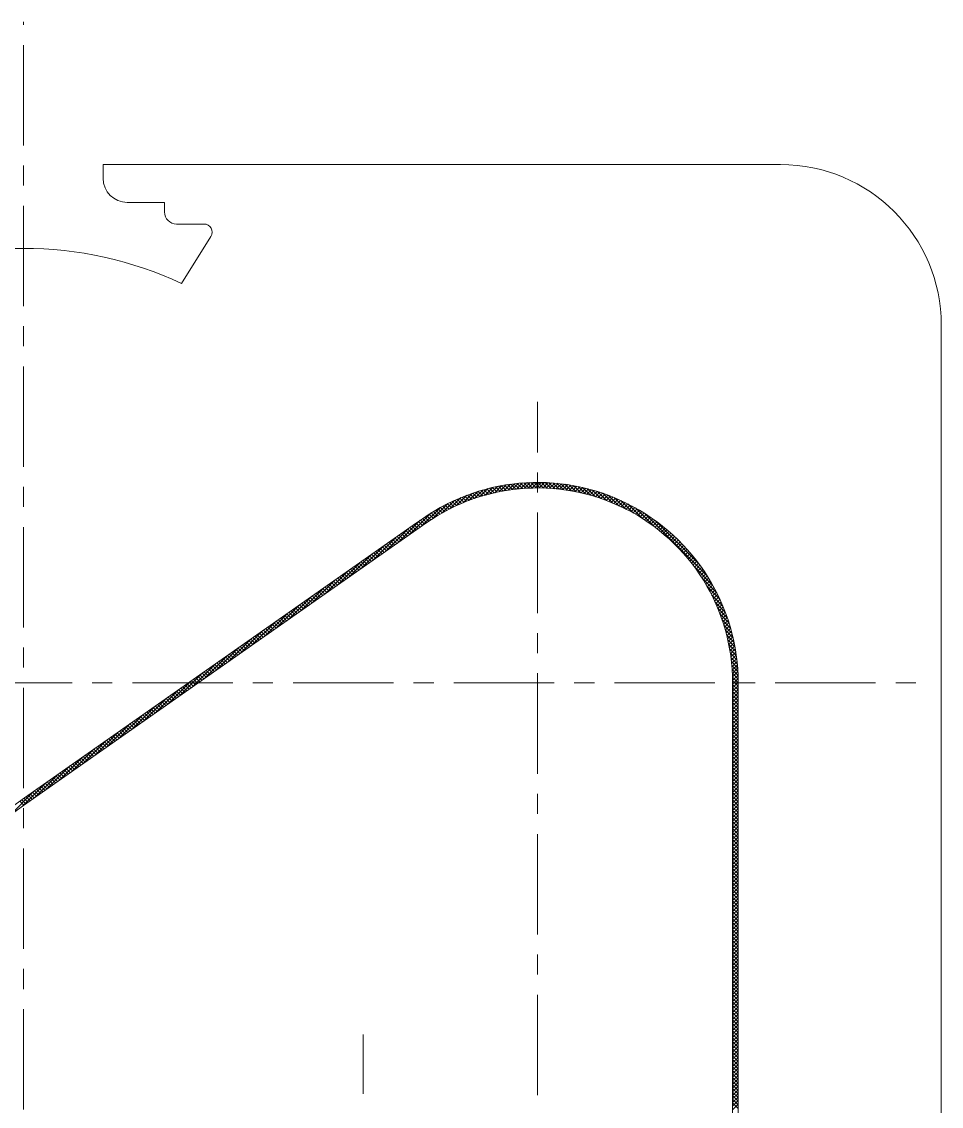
# Model space of a CAD drawing. Header units: millimetres. Extents: x -394 to 6212, y -2458 to 809.
# Drawn here: x 2913.38 to 2936.27, y -1843.38 to -1816.38 of the extents above; entities that cross this region are included whole.
import ezdxf

# ---------------------------------------------------------------- set-up
doc = ezdxf.new("R2010")
doc.units = ezdxf.units.MM
doc.linetypes.add('CENTERX2', pattern=[4, 2.5, -0.5, 0.5, -0.5])
for name, color, linetype, lineweight, true_color in [('1', 1, 'Continuous', 18, 0xff0000), ('2', 2, 'Continuous', 18, 0xffff00), ('3', 3, 'CENTERX2', 18, 0x00ff00)]:
    doc.layers.add(name, color=color, linetype=linetype, lineweight=lineweight, true_color=true_color)

msp = doc.modelspace()

# ---------------------------------------------------------------- linework, layer by layer
at = {"layer": '1'}
for p, q in [((2932.27104, -1819.93368), (2915.40916, -1819.93368)), ((2915.40916, -1820.27687), (2915.40916, -1819.93368)), ((2916.00916, -1820.87687), (2916.93528, -1820.87687)), ((2916.93528, -1820.87687), (2916.93528, -1821.11502)), ((2917.23528, -1821.41502), (2917.92084, -1821.41502)), ((2918.09039, -1821.72108), (2917.35593, -1822.89517)), ((2936.27104, -1823.93368), (2936.27104, -1889.18445)), ((2923.2973, -1828.96487), (2913.42236, -1835.88863)), ((2923.21164, -1828.85615), (2913.448, -1835.69914)), ((2931.07696, -1832.83929), (2931.07696, -1880.27884)), ((2931.21535, -1832.83929), (2931.21535, -1880.27884)), ((2913.448, -1835.69914), (2907.93341, -1839.6953)), ((2913.42236, -1835.88863), (2907.99143, -1839.82416))]:
    msp.add_line(p, q, dxfattribs=at)
for centre, radius, start, end in [((2932.27104, -1823.93368), 4, 0, 90), ((2916.00916, -1820.27687), 0.6, 180, 270), ((2917.23528, -1821.11502), 0.3, 180, 270), ((2917.92084, -1821.61502), 0.2, 327.971323, 90), ((2913.40795, -1831.23162), 9.21174, 89.910349, 115.179253), ((2913.43678, -1831.23162), 9.21174, 64.820747, 90.089651), ((2926.22236, -1832.83929), 4.99298, 0, 127.084465), ((2926.22236, -1832.83929), 4.85459, 0, 127.051655)]:
    msp.add_arc(centre, radius, start, end, dxfattribs=at)
at = {"layer": '2'}
for p, q in [((2925.26904, -1828.07922), (2925.44033, -1827.90793)), ((2925.37967, -1828.05839), (2925.54569, -1827.89237)), ((2925.52015, -1828.03575), (2925.39905, -1827.91465)), ((2925.59908, -1828.02487), (2925.47653, -1827.90232)), ((2925.48718, -1828.04068), (2925.64847, -1827.87939)), ((2925.67919, -1828.01518), (2925.5551, -1827.89109)), ((2925.59185, -1828.02581), (2925.74886, -1827.86881)), ((2925.76052, -1828.00671), (2925.63481, -1827.88099)), ((2925.69393, -1828.01354), (2925.84704, -1827.86043)), ((2925.84314, -1827.99953), (2925.71569, -1827.87208)), ((2925.79361, -1828.00366), (2925.94315, -1827.85412)), ((2925.9271, -1827.99368), (2925.7978, -1827.86439)), ((2926.01245, -1827.98923), (2925.88119, -1827.85797)), ((2925.89106, -1827.99601), (2926.03734, -1827.84973)), ((2926.09928, -1827.98625), (2925.96592, -1827.85289)), ((2925.98645, -1827.99043), (2926.12971, -1827.84716)), ((2926.18764, -1827.98482), (2926.05203, -1827.84921)), ((2926.07989, -1827.98678), (2926.22037, -1827.8463)), ((2926.27763, -1827.98501), (2926.13962, -1827.84699)), ((2926.17152, -1827.98496), (2926.30942, -1827.84706)), ((2926.36935, -1827.98692), (2926.22874, -1827.84631)), ((2926.26143, -1827.98485), (2926.39693, -1827.84935)), ((2926.46289, -1827.99065), (2926.31948, -1827.84725)), ((2926.34972, -1827.98636), (2926.48298, -1827.85311)), ((2926.55837, -1827.99633), (2926.41194, -1827.8499)), ((2926.43647, -1827.98942), (2926.56763, -1827.85825)), ((2926.65593, -1828.00409), (2926.50622, -1827.85438)), ((2926.52176, -1827.99393), (2926.65096, -1827.86473)), ((2926.75572, -1828.01408), (2926.60243, -1827.86079)), ((2926.60565, -1827.99985), (2926.73301, -1827.87248)), ((2926.6882, -1828.00709), (2926.81384, -1827.88146)), ((2926.85792, -1828.02647), (2926.70071, -1827.86927)), ((2926.76948, -1828.01562), (2926.89349, -1827.89161)), ((2926.96273, -1828.04148), (2926.80122, -1827.87997)), ((2926.84953, -1828.02537), (2926.972, -1827.9029)), ((2927.07038, -1828.05933), (2926.90411, -1827.89307)), ((2926.9284, -1828.03631), (2927.04942, -1827.91528)), ((2927.18117, -1828.08032), (2927.00961, -1827.90876)), ((2924.20708, -1828.42276), (2924.46347, -1828.16637)), ((2924.36599, -1828.35364), (2924.60367, -1828.11597)), ((2924.5201, -1828.29293), (2924.41289, -1828.18572)), ((2924.58583, -1828.26886), (2924.47792, -1828.16095)), ((2924.51436, -1828.29508), (2924.73712, -1828.07232)), ((2924.65235, -1828.24558), (2924.54372, -1828.13694)), ((2924.71969, -1828.22311), (2924.61029, -1828.11371)), ((2924.65435, -1828.2449), (2924.86486, -1828.03439)), ((2924.78786, -1828.20148), (2924.67764, -1828.09126)), ((2924.85687, -1828.18069), (2924.74581, -1828.06962)), ((2924.78744, -1828.20161), (2924.98768, -1828.00137)), ((2924.92676, -1828.16077), (2924.8148, -1828.04881)), ((2924.99753, -1828.14175), (2924.88463, -1828.02884)), ((2924.91473, -1828.16412), (2925.10619, -1827.97266)), ((2925.06923, -1828.12364), (2924.95533, -1828.00974)), ((2925.14186, -1828.10647), (2925.02692, -1827.99152)), ((2925.03702, -1828.13163), (2925.22088, -1827.94777)), ((2925.21546, -1828.09026), (2925.09941, -1827.97422)), ((2925.15496, -1828.10349), (2925.33215, -1827.9263)), ((2925.29005, -1828.07506), (2925.17285, -1827.95785)), ((2925.36568, -1828.06088), (2925.24725, -1827.94245)), ((2925.44237, -1828.04776), (2925.32264, -1827.92804)), ((2927.00613, -1828.04838), (2927.12579, -1827.92872)), ((2927.08276, -1828.06155), (2927.20113, -1827.94318)), ((2927.29543, -1828.10477), (2927.11793, -1827.92728)), ((2927.15834, -1828.07577), (2927.27548, -1827.95863)), ((2927.41356, -1828.13311), (2927.22936, -1827.9489)), ((2927.23288, -1828.09103), (2927.34887, -1827.97504)), ((2927.30643, -1828.10728), (2927.42132, -1827.99239)), ((2927.53609, -1828.16583), (2927.34423, -1827.97397)), ((2927.37902, -1828.1245), (2927.49287, -1828.01065)), ((2927.45067, -1828.14265), (2927.56352, -1828.0298)), ((2927.66364, -1828.20358), (2927.46294, -1828.00288)), ((2927.5214, -1828.16172), (2927.63332, -1828.04981)), ((2927.79704, -1828.24718), (2927.58598, -1828.03612)), ((2927.59124, -1828.18168), (2927.70226, -1828.07066)), ((2927.66022, -1828.20251), (2927.77039, -1828.09234)), ((2927.93739, -1828.29773), (2927.71398, -1828.07431)), ((2927.72834, -1828.22419), (2927.83771, -1828.11482)), ((2927.79564, -1828.2467), (2927.90424, -1828.1381)), ((2928.08622, -1828.35675), (2927.84773, -1828.11826)), ((2927.86212, -1828.27001), (2927.96999, -1828.16214)), ((2927.92782, -1828.29412), (2928.03499, -1828.18695)), ((2928.24573, -1828.42645), (2927.98829, -1828.16902)), ((2923.61805, -1828.74238), (2923.98457, -1828.37586)), ((2923.84176, -1828.60847), (2924.1565, -1828.29373)), ((2923.96198, -1828.54304), (2923.85965, -1828.44071)), ((2924.02116, -1828.51242), (2923.9184, -1828.40965)), ((2924.08103, -1828.48248), (2923.97781, -1828.37926)), ((2924.03425, -1828.50578), (2924.3151, -1828.22494)), ((2924.14159, -1828.45323), (2924.03788, -1828.34953)), ((2924.20285, -1828.42469), (2924.09863, -1828.32048)), ((2924.26482, -1828.39686), (2924.16007, -1828.29211)), ((2924.32752, -1828.36976), (2924.2222, -1828.26444)), ((2924.39096, -1828.34339), (2924.28504, -1828.23748)), ((2924.45515, -1828.31778), (2924.3486, -1828.21123)), ((2927.99273, -1828.31901), (2928.09925, -1828.21249)), ((2928.05688, -1828.34466), (2928.16277, -1828.23877)), ((2928.12028, -1828.37107), (2928.22557, -1828.26577)), ((2928.41935, -1828.51027), (2928.13711, -1828.22804)), ((2928.18294, -1828.3982), (2928.28767, -1828.29348)), ((2928.24488, -1828.42607), (2928.34907, -1828.32188)), ((2928.61302, -1828.61414), (2928.29627, -1828.29739)), ((2928.30611, -1828.45464), (2928.40979, -1828.35096)), ((2928.36663, -1828.48392), (2928.46983, -1828.38072)), ((2928.42647, -1828.51389), (2928.52921, -1828.41115)), ((2928.83878, -1828.7501), (2928.46897, -1828.38029)), ((2928.48561, -1828.54455), (2928.58792, -1828.44224)), ((2923.0251, -1829.15572), (2923.57473, -1828.60609)), ((2923.33088, -1828.93975), (2923.79403, -1828.47659)), ((2923.51217, -1828.81164), (2923.41251, -1828.71198)), ((2923.56616, -1828.77583), (2923.46624, -1828.67591)), ((2923.62078, -1828.74065), (2923.52058, -1828.64045)), ((2923.67603, -1828.7061), (2923.57553, -1828.60559)), ((2923.73192, -1828.67218), (2923.63109, -1828.57136)), ((2923.78845, -1828.63891), (2923.68728, -1828.53774)), ((2923.84563, -1828.60629), (2923.7441, -1828.50476)), ((2923.90347, -1828.57433), (2923.80156, -1828.47241)), ((2928.54409, -1828.57587), (2928.64599, -1828.47398)), ((2928.6019, -1828.60787), (2928.70341, -1828.50636)), ((2928.65905, -1828.64052), (2928.7602, -1828.53937)), ((2929.13102, -1828.95254), (2928.66061, -1828.48212)), ((2928.71555, -1828.67382), (2928.81636, -1828.57301)), ((2928.77141, -1828.70777), (2928.87189, -1828.60728)), ((2928.82663, -1828.74235), (2928.92681, -1828.64216)), ((2928.88122, -1828.77756), (2928.98112, -1828.67766)), ((2930.44818, -1830.1799), (2928.88175, -1828.61347)), ((2928.93518, -1828.8134), (2929.03482, -1828.71376)), ((2922.72461, -1829.36641), (2923.30054, -1828.79048)), ((2923.14416, -1829.07225), (2923.04491, -1828.973)), ((2923.19695, -1829.03523), (2923.09771, -1828.936)), ((2923.25144, -1828.99993), (2923.1505, -1828.89899)), ((2923.30237, -1828.96105), (2923.20357, -1828.86225)), ((2923.3539, -1828.92278), (2923.25492, -1828.8238)), ((2923.40604, -1828.88512), (2923.30685, -1828.78593)), ((2923.4588, -1828.84807), (2923.35938, -1828.74866)), ((2928.98852, -1828.84987), (2929.08792, -1828.75046)), ((2929.04124, -1828.88694), (2929.14042, -1828.78777)), ((2929.09336, -1828.92463), (2929.19233, -1828.82566)), ((2929.14486, -1828.96293), (2929.24365, -1828.86415)), ((2930.25964, -1829.90156), (2929.16009, -1828.80201)), ((2929.19576, -1829.00184), (2929.29438, -1828.90322)), ((2929.24606, -1829.04134), (2929.34452, -1828.94288)), ((2929.29575, -1829.08145), (2929.39409, -1828.98311)), ((2922.12396, -1829.78745), (2922.68891, -1829.22251)), ((2922.42417, -1829.57705), (2922.98912, -1829.0121)), ((2922.72184, -1829.36835), (2922.62252, -1829.26904)), ((2922.77463, -1829.33134), (2922.67532, -1829.23203)), ((2922.82742, -1829.29433), (2922.72812, -1829.19503)), ((2922.88021, -1829.25731), (2922.78092, -1829.15802)), ((2922.933, -1829.2203), (2922.83372, -1829.12102)), ((2922.98579, -1829.18329), (2922.88651, -1829.08401)), ((2923.03858, -1829.14627), (2922.93931, -1829.04701)), ((2923.09137, -1829.10926), (2922.99211, -1829.01)), ((2929.34486, -1829.12215), (2929.44307, -1829.02393)), ((2929.39336, -1829.16344), (2929.49148, -1829.06533)), ((2929.44128, -1829.20533), (2929.53931, -1829.1073)), ((2929.48861, -1829.2478), (2929.58657, -1829.14984)), ((2929.53534, -1829.29087), (2929.63325, -1829.19296)), ((2929.58149, -1829.33452), (2929.67937, -1829.23665)), ((2921.82375, -1829.99786), (2922.3887, -1829.43291)), ((2922.35229, -1829.62742), (2922.25294, -1829.52807)), ((2922.40509, -1829.59042), (2922.30573, -1829.49106)), ((2922.45789, -1829.55342), (2922.35853, -1829.45406)), ((2922.51068, -1829.5164), (2922.41133, -1829.41705)), ((2922.56347, -1829.47939), (2922.46531, -1829.38123)), ((2922.61626, -1829.44238), (2922.51693, -1829.34304)), ((2922.66905, -1829.40537), (2922.56972, -1829.30604)), ((2929.62705, -1829.37877), (2929.72491, -1829.28091)), ((2929.67202, -1829.4236), (2929.76988, -1829.32574)), ((2929.71641, -1829.46901), (2929.81428, -1829.37114)), ((2929.76021, -1829.51502), (2929.85811, -1829.41712)), ((2929.80342, -1829.56161), (2929.90137, -1829.46366)), ((2929.84604, -1829.60879), (2929.94405, -1829.51078)), ((2921.52355, -1830.20826), (2922.08849, -1829.64332)), ((2921.98271, -1829.88645), (2921.88335, -1829.7871)), ((2922.0355, -1829.84945), (2921.93615, -1829.75009)), ((2922.0883, -1829.81245), (2921.98894, -1829.71309)), ((2922.1411, -1829.77544), (2922.04174, -1829.67608)), ((2922.1939, -1829.73844), (2922.09454, -1829.63908)), ((2922.2467, -1829.70143), (2922.14734, -1829.60207)), ((2922.2995, -1829.66443), (2922.20014, -1829.56507)), ((2929.88807, -1829.65657), (2929.98616, -1829.55847)), ((2929.92951, -1829.70493), (2930.02769, -1829.60674)), ((2929.97035, -1829.75389), (2930.06865, -1829.65559)), ((2930.0106, -1829.80344), (2930.10903, -1829.70501)), ((2930.05025, -1829.85359), (2930.14883, -1829.75501)), ((2930.0893, -1829.90434), (2930.18805, -1829.8056)), ((2920.92313, -1830.62908), (2921.48808, -1830.06413)), ((2921.22334, -1830.41867), (2921.78828, -1829.85372)), ((2921.61312, -1830.14549), (2921.51376, -1830.04613)), ((2921.66592, -1830.10848), (2921.56656, -1830.00912)), ((2921.71872, -1830.07148), (2921.61936, -1829.97212)), ((2921.77151, -1830.03447), (2921.67216, -1829.93511)), ((2921.82431, -1829.99747), (2921.72495, -1829.89811)), ((2921.87711, -1829.96046), (2921.77775, -1829.86111)), ((2921.92991, -1829.92346), (2921.83055, -1829.8241)), ((2930.57953, -1830.40104), (2930.10911, -1829.93063)), ((2930.12775, -1829.9557), (2930.22667, -1829.85677)), ((2930.16559, -1830.00766), (2930.26471, -1829.90854)), ((2930.20281, -1830.06024), (2930.30216, -1829.96089)), ((2930.23943, -1830.11343), (2930.33901, -1830.01385)), ((2930.27542, -1830.16724), (2930.37526, -1830.0674)), ((2920.62292, -1830.83948), (2921.18787, -1830.27454)), ((2921.19073, -1830.44152), (2921.09138, -1830.34216)), ((2921.24353, -1830.40452), (2921.14417, -1830.30516)), ((2921.29633, -1830.36751), (2921.19697, -1830.26815)), ((2921.34913, -1830.33051), (2921.24977, -1830.23115)), ((2921.40193, -1830.2935), (2921.30257, -1830.19415)), ((2921.45472, -1830.2565), (2921.35537, -1830.15714)), ((2921.50752, -1830.21949), (2921.40817, -1830.12014)), ((2921.56032, -1830.18249), (2921.46096, -1830.08313)), ((2930.31079, -1830.22168), (2930.4109, -1830.12156)), ((2930.68136, -1830.59268), (2930.31155, -1830.22287)), ((2930.34552, -1830.27674), (2930.44593, -1830.17633)), ((2930.37962, -1830.33244), (2930.48035, -1830.23172)), ((2930.41308, -1830.38879), (2930.51415, -1830.28772)), ((2930.44589, -1830.44578), (2930.54732, -1830.34436)), ((2920.32271, -1831.04989), (2920.88766, -1830.48494)), ((2920.82115, -1830.70055), (2920.72179, -1830.60119)), ((2920.87395, -1830.66355), (2920.77459, -1830.56419)), ((2920.92674, -1830.62654), (2920.82739, -1830.52719)), ((2920.97954, -1830.58954), (2920.88018, -1830.49018)), ((2921.03234, -1830.55253), (2920.93298, -1830.45318)), ((2921.08514, -1830.51553), (2920.98578, -1830.41617)), ((2921.13794, -1830.47853), (2921.03858, -1830.37917)), ((2930.76426, -1830.76538), (2930.44751, -1830.44863)), ((2930.47805, -1830.50343), (2930.57985, -1830.40162)), ((2930.50954, -1830.56174), (2930.61174, -1830.45953)), ((2930.54036, -1830.62072), (2930.64299, -1830.51809)), ((2930.57049, -1830.68039), (2930.67358, -1830.5773)), ((2920.02251, -1831.26029), (2920.58745, -1830.69535)), ((2920.45156, -1830.95958), (2920.3522, -1830.86022)), ((2920.50436, -1830.92258), (2920.405, -1830.82322)), ((2920.55716, -1830.88557), (2920.4578, -1830.78622)), ((2920.60995, -1830.84857), (2920.5106, -1830.74921)), ((2920.66275, -1830.81157), (2920.56339, -1830.71221)), ((2920.71555, -1830.77456), (2920.61619, -1830.6752)), ((2920.76835, -1830.73756), (2920.66899, -1830.6382)), ((2930.83361, -1830.92454), (2930.55138, -1830.6423)), ((2930.59994, -1830.74074), (2930.7035, -1830.63718)), ((2930.62869, -1830.8018), (2930.73276, -1830.69773)), ((2930.89263, -1831.07336), (2930.6352, -1830.81593)), ((2930.65673, -1830.86356), (2930.76132, -1830.75897)), ((2930.68405, -1830.92605), (2930.7892, -1830.82089)), ((2930.71063, -1830.98927), (2930.81637, -1830.88353)), ((2919.42209, -1831.6811), (2919.98704, -1831.11616)), ((2919.7223, -1831.4707), (2920.28724, -1830.90575)), ((2920.02917, -1831.25562), (2919.92982, -1831.15626)), ((2920.08197, -1831.21861), (2919.98261, -1831.11926)), ((2920.13477, -1831.18161), (2920.03541, -1831.08225)), ((2920.18757, -1831.1446), (2920.08821, -1831.04525)), ((2920.24037, -1831.1076), (2920.14101, -1831.00824)), ((2920.29317, -1831.0706), (2920.19381, -1830.97124)), ((2920.34596, -1831.03359), (2920.24661, -1830.93423)), ((2920.39876, -1830.99659), (2920.2994, -1830.89723)), ((2930.94339, -1831.21392), (2930.7049, -1830.97543)), ((2930.73646, -1831.05323), (2930.84282, -1830.94687)), ((2930.76154, -1831.11796), (2930.86855, -1831.01095)), ((2930.98734, -1831.34767), (2930.76392, -1831.12426)), ((2930.78584, -1831.18346), (2930.89354, -1831.07576)), ((2930.80935, -1831.24975), (2930.91777, -1831.14133)), ((2919.12188, -1831.89151), (2919.68683, -1831.32656)), ((2919.65959, -1831.51465), (2919.56023, -1831.41529)), ((2919.71239, -1831.47764), (2919.61303, -1831.37829)), ((2919.76518, -1831.44064), (2919.66583, -1831.34128)), ((2919.81798, -1831.40364), (2919.71862, -1831.30428)), ((2919.87078, -1831.36663), (2919.77142, -1831.26727)), ((2919.92358, -1831.32963), (2919.82422, -1831.23027)), ((2919.97638, -1831.29262), (2919.87702, -1831.19326)), ((2931.02553, -1831.47567), (2930.81447, -1831.26461)), ((2930.83206, -1831.31685), (2930.94123, -1831.20767)), ((2930.85394, -1831.38477), (2930.96391, -1831.2748)), ((2931.05877, -1831.59871), (2930.85808, -1831.39801)), ((2930.87497, -1831.45354), (2930.98579, -1831.34273)), ((2930.89515, -1831.52317), (2931.00684, -1831.41147)), ((2918.82167, -1832.10191), (2919.38662, -1831.53697)), ((2919.29, -1831.77368), (2919.19064, -1831.67432)), ((2919.3428, -1831.73668), (2919.24344, -1831.63732)), ((2919.3956, -1831.69967), (2919.29624, -1831.60031)), ((2919.4484, -1831.66267), (2919.34904, -1831.56331)), ((2919.50119, -1831.62566), (2919.40184, -1831.5263)), ((2919.55399, -1831.58866), (2919.45463, -1831.4893)), ((2919.60679, -1831.55165), (2919.50743, -1831.4523)), ((2931.08768, -1831.71742), (2930.89582, -1831.52556)), ((2930.91444, -1831.59368), (2931.02706, -1831.48106)), ((2931.11275, -1831.83229), (2930.92854, -1831.64809)), ((2930.93282, -1831.6651), (2931.04642, -1831.5515)), ((2930.95027, -1831.73746), (2931.0649, -1831.62283)), ((2930.96675, -1831.81077), (2931.08247, -1831.69506)), ((2918.22126, -1832.52273), (2918.7862, -1831.95778)), ((2918.52147, -1832.31232), (2919.08641, -1831.74737)), ((2918.92041, -1832.03271), (2918.82106, -1831.93335)), ((2918.97321, -1831.99571), (2918.87385, -1831.89635)), ((2919.02601, -1831.9587), (2918.92665, -1831.85934)), ((2919.07881, -1831.9217), (2918.97945, -1831.82234)), ((2919.13161, -1831.88469), (2919.03225, -1831.78533)), ((2919.1844, -1831.84769), (2919.08505, -1831.74833)), ((2919.2372, -1831.81068), (2919.13784, -1831.71133)), ((2931.13437, -1831.94372), (2930.95688, -1831.76622)), ((2931.1529, -1832.05204), (2930.98133, -1831.88048)), ((2930.98226, -1831.88507), (2931.09911, -1831.76821)), ((2930.99674, -1831.96039), (2931.1148, -1831.84233)), ((2931.01017, -1832.03677), (2931.12951, -1831.91743)), ((2917.92105, -1832.73313), (2918.48599, -1832.16819)), ((2918.49803, -1832.32875), (2918.39867, -1832.22939)), ((2918.55083, -1832.29174), (2918.45147, -1832.19238)), ((2918.60362, -1832.25474), (2918.50427, -1832.15538)), ((2918.65642, -1832.21773), (2918.55706, -1832.11837)), ((2918.70922, -1832.18073), (2918.60986, -1832.08137)), ((2918.76202, -1832.14372), (2918.66266, -1832.04437)), ((2918.81482, -1832.10672), (2918.71546, -1832.00736)), ((2918.86762, -1832.06971), (2918.76826, -1831.97036)), ((2931.16859, -1832.15754), (2931.00232, -1831.99127)), ((2931.18168, -1832.26043), (2931.02017, -1832.09892)), ((2931.02251, -1832.11423), (2931.1432, -1831.99354)), ((2931.03372, -1832.19282), (2931.15584, -1832.0707)), ((2931.19238, -1832.36094), (2931.03518, -1832.20373)), ((2931.04377, -1832.27257), (2931.16739, -1832.14895)), ((2931.0526, -1832.35355), (2931.17783, -1832.22832)), ((2917.62084, -1832.94354), (2918.18579, -1832.37859)), ((2918.12844, -1832.58778), (2918.02908, -1832.48842)), ((2918.18124, -1832.55077), (2918.08188, -1832.45141)), ((2918.23404, -1832.51377), (2918.13468, -1832.41441)), ((2918.28684, -1832.47676), (2918.18748, -1832.37741)), ((2918.33963, -1832.43976), (2918.24028, -1832.3404)), ((2918.39243, -1832.40275), (2918.29307, -1832.3034)), ((2918.44523, -1832.36575), (2918.34587, -1832.26639)), ((2931.20086, -1832.45922), (2931.04757, -1832.30593)), ((2931.20727, -1832.55543), (2931.05756, -1832.40572)), ((2931.06016, -1832.43579), (2931.18709, -1832.30885)), ((2931.21175, -1832.64971), (2931.06532, -1832.50328)), ((2931.0664, -1832.51934), (2931.19515, -1832.3906)), ((2931.07127, -1832.60428), (2931.20194, -1832.47361)), ((2917.32063, -1833.15394), (2917.88558, -1832.589)), ((2917.75885, -1832.84681), (2917.6595, -1832.74745)), ((2917.81165, -1832.8098), (2917.71229, -1832.71045)), ((2917.86445, -1832.7728), (2917.76509, -1832.67344)), ((2917.91725, -1832.73579), (2917.81789, -1832.63644)), ((2917.97005, -1832.69879), (2917.87069, -1832.59943)), ((2918.02285, -1832.66179), (2917.92349, -1832.56243)), ((2918.07564, -1832.62478), (2917.97629, -1832.52542)), ((2931.2144, -1832.74217), (2931.071, -1832.59876)), ((2931.07468, -1832.69067), (2931.20741, -1832.55794)), ((2931.21534, -1832.83291), (2931.07473, -1832.6923)), ((2931.07658, -1832.77858), (2931.21151, -1832.64364)), ((2931.07687, -1832.86809), (2931.21417, -1832.73079)), ((2916.72022, -1833.57475), (2917.28516, -1833.00981)), ((2917.02042, -1833.36435), (2917.58537, -1832.7994)), ((2917.33647, -1833.14284), (2917.23711, -1833.04348)), ((2917.38927, -1833.10584), (2917.28991, -1833.00648)), ((2917.44207, -1833.06883), (2917.34271, -1832.96948)), ((2917.49486, -1833.03183), (2917.39551, -1832.93247)), ((2917.54766, -1832.99483), (2917.4483, -1832.89547)), ((2917.60046, -1832.95782), (2917.5011, -1832.85846)), ((2917.65326, -1832.92082), (2917.5539, -1832.82146)), ((2917.70606, -1832.88381), (2917.6067, -1832.78445)), ((2931.21535, -1832.92272), (2931.07664, -1832.78402)), ((2931.21535, -1833.01252), (2931.07683, -1832.87401)), ((2931.07696, -1832.9578), (2931.21531, -1832.81945)), ((2931.07696, -1833.04761), (2931.21535, -1832.90922)), ((2931.21535, -1833.10232), (2931.07696, -1832.96394)), ((2931.07696, -1833.13741), (2931.21535, -1832.99902)), ((2916.42001, -1833.78516), (2916.98495, -1833.22021)), ((2916.96688, -1833.40187), (2916.86752, -1833.30252)), ((2917.01968, -1833.36487), (2916.92032, -1833.26551)), ((2917.07248, -1833.32786), (2916.97312, -1833.22851)), ((2917.12528, -1833.29086), (2917.02592, -1833.1915)), ((2917.17807, -1833.25386), (2917.07872, -1833.1545)), ((2917.23087, -1833.21685), (2917.13151, -1833.11749)), ((2917.28367, -1833.17985), (2917.18431, -1833.08049)), ((2931.21535, -1833.19213), (2931.07696, -1833.05374)), ((2931.07696, -1833.22721), (2931.21535, -1833.08882)), ((2931.21535, -1833.28193), (2931.07696, -1833.14354)), ((2931.07696, -1833.31701), (2931.21535, -1833.17862)), ((2931.21535, -1833.37173), (2931.07696, -1833.23334)), ((2931.07696, -1833.40682), (2931.21535, -1833.26843)), ((2916.1198, -1833.99556), (2916.68475, -1833.43062)), ((2916.59729, -1833.6609), (2916.49794, -1833.56155)), ((2916.65009, -1833.6239), (2916.55074, -1833.52454)), ((2916.70289, -1833.5869), (2916.60353, -1833.48754)), ((2916.75569, -1833.54989), (2916.65633, -1833.45053)), ((2916.80849, -1833.51289), (2916.70913, -1833.41353)), ((2916.86129, -1833.47588), (2916.76193, -1833.37652)), ((2916.91408, -1833.43888), (2916.81473, -1833.33952)), ((2931.21535, -1833.46153), (2931.07696, -1833.32315)), ((2931.07696, -1833.49662), (2931.21535, -1833.35823)), ((2931.21535, -1833.55134), (2931.07696, -1833.41295)), ((2931.07696, -1833.58642), (2931.21535, -1833.44803)), ((2931.21535, -1833.64114), (2931.07696, -1833.50275)), ((2931.07696, -1833.67622), (2931.21535, -1833.53783)), ((2915.51938, -1834.41637), (2916.08433, -1833.85143)), ((2915.81959, -1834.20597), (2916.38454, -1833.64102)), ((2916.17491, -1833.95694), (2916.07555, -1833.85758)), ((2916.22771, -1833.91994), (2916.12835, -1833.82058)), ((2916.28051, -1833.88293), (2916.18115, -1833.78357)), ((2916.3333, -1833.84593), (2916.23395, -1833.74657)), ((2916.3861, -1833.80892), (2916.28674, -1833.70956)), ((2916.4389, -1833.77192), (2916.33954, -1833.67256)), ((2916.4917, -1833.73491), (2916.39234, -1833.63556)), ((2916.5445, -1833.69791), (2916.44514, -1833.59855)), ((2931.21535, -1833.73094), (2931.07696, -1833.59255)), ((2931.07696, -1833.76603), (2931.21535, -1833.62764)), ((2931.21535, -1833.82075), (2931.07696, -1833.68236)), ((2931.07696, -1833.85583), (2931.21535, -1833.71744)), ((2931.21535, -1833.91055), (2931.07696, -1833.77216)), ((2931.07696, -1833.94563), (2931.21535, -1833.80724)), ((2915.21918, -1834.62678), (2915.78412, -1834.06183)), ((2915.80532, -1834.21597), (2915.70596, -1834.11661)), ((2915.85812, -1834.17897), (2915.75876, -1834.07961)), ((2915.91092, -1834.14196), (2915.81156, -1834.0426)), ((2915.96372, -1834.10496), (2915.86436, -1834.0056)), ((2916.01652, -1834.06795), (2915.91716, -1833.9686)), ((2916.06931, -1834.03095), (2915.96996, -1833.93159)), ((2916.12211, -1833.99394), (2916.02275, -1833.89459)), ((2931.21535, -1834.00035), (2931.07696, -1833.86196)), ((2931.07696, -1834.03543), (2931.21535, -1833.89704)), ((2931.21535, -1834.09015), (2931.07696, -1833.95176)), ((2931.07696, -1834.12524), (2931.21535, -1833.98685)), ((2931.21535, -1834.17996), (2931.07696, -1834.04157)), ((2931.07696, -1834.21504), (2931.21535, -1834.07665)), ((2914.91897, -1834.83719), (2915.48391, -1834.27224)), ((2915.43574, -1834.475), (2915.33638, -1834.37564)), ((2915.48853, -1834.438), (2915.38918, -1834.33864)), ((2915.54133, -1834.40099), (2915.44197, -1834.30163)), ((2915.59413, -1834.36399), (2915.49477, -1834.26463)), ((2915.64693, -1834.32698), (2915.54757, -1834.22763)), ((2915.69973, -1834.28998), (2915.60037, -1834.19062)), ((2915.75252, -1834.25298), (2915.65317, -1834.15362)), ((2931.21535, -1834.26976), (2931.07696, -1834.13137)), ((2931.07696, -1834.30484), (2931.21535, -1834.16645)), ((2931.21535, -1834.35956), (2931.07696, -1834.22117)), ((2931.07696, -1834.39464), (2931.21535, -1834.25625)), ((2931.21535, -1834.44936), (2931.07696, -1834.31097)), ((2931.07696, -1834.48445), (2931.21535, -1834.34606)), ((2914.61876, -1835.04759), (2915.18371, -1834.48265)), ((2915.06615, -1834.73403), (2914.96679, -1834.63467)), ((2915.11895, -1834.69703), (2915.01959, -1834.59767)), ((2915.17174, -1834.66002), (2915.07239, -1834.56067)), ((2915.22454, -1834.62302), (2915.12518, -1834.52366)), ((2915.27734, -1834.58601), (2915.17798, -1834.48666)), ((2915.33014, -1834.54901), (2915.23078, -1834.44965)), ((2915.38294, -1834.51201), (2915.28358, -1834.41265)), ((2931.21535, -1834.53917), (2931.07696, -1834.40078)), ((2931.07696, -1834.57425), (2931.21535, -1834.43586)), ((2931.21535, -1834.62897), (2931.07696, -1834.49058)), ((2931.07696, -1834.66405), (2931.21535, -1834.52566)), ((2931.21535, -1834.71877), (2931.07696, -1834.58038)), ((2931.07696, -1834.75385), (2931.21535, -1834.61546)), ((2914.01834, -1835.4684), (2914.58329, -1834.90346)), ((2914.31855, -1835.258), (2914.8835, -1834.69305)), ((2914.64376, -1835.03007), (2914.54441, -1834.93071)), ((2914.69656, -1834.99306), (2914.5972, -1834.89371)), ((2914.74936, -1834.95606), (2914.65, -1834.8567)), ((2914.80216, -1834.91905), (2914.7028, -1834.8197)), ((2914.85496, -1834.88205), (2914.7556, -1834.78269)), ((2914.90775, -1834.84505), (2914.8084, -1834.74569)), ((2914.96055, -1834.80804), (2914.86119, -1834.70868)), ((2915.01335, -1834.77104), (2914.91399, -1834.67168)), ((2931.21535, -1834.80857), (2931.07696, -1834.67018)), ((2931.07696, -1834.84366), (2931.21535, -1834.70527)), ((2931.21535, -1834.89838), (2931.07696, -1834.75999)), ((2931.07696, -1834.93346), (2931.21535, -1834.79507)), ((2931.21535, -1834.98818), (2931.07696, -1834.84979)), ((2931.07696, -1835.02326), (2931.21535, -1834.88487)), ((2913.71814, -1835.67881), (2914.28308, -1835.11386)), ((2914.27418, -1835.2891), (2914.17482, -1835.18974)), ((2914.32697, -1835.25209), (2914.22762, -1835.15274)), ((2914.37977, -1835.21509), (2914.28041, -1835.11573)), ((2914.43257, -1835.17809), (2914.33321, -1835.07873)), ((2914.48537, -1835.14108), (2914.38601, -1835.04172)), ((2914.53817, -1835.10408), (2914.43881, -1835.00472)), ((2914.59097, -1835.06707), (2914.49161, -1834.96771)), ((2931.21535, -1835.07798), (2931.07696, -1834.93959)), ((2931.07696, -1835.11306), (2931.21535, -1834.97468)), ((2931.21535, -1835.16778), (2931.07696, -1835.02939)), ((2931.07696, -1835.20287), (2931.21535, -1835.06448)), ((2931.21535, -1835.25759), (2931.07696, -1835.1192)), ((2931.07696, -1835.29267), (2931.21535, -1835.15428)), ((2931.21535, -1835.34739), (2931.07696, -1835.209)), ((2913.40839, -1835.89875), (2913.98287, -1835.32427)), ((2913.90459, -1835.54813), (2913.80523, -1835.44877)), ((2913.95739, -1835.51113), (2913.85803, -1835.41177)), ((2914.01019, -1835.47412), (2913.91083, -1835.37476)), ((2914.06298, -1835.43712), (2913.96363, -1835.33776)), ((2914.11578, -1835.40011), (2914.01642, -1835.30075)), ((2914.16858, -1835.36311), (2914.06922, -1835.26375)), ((2914.22138, -1835.3261), (2914.12202, -1835.22674)), ((2931.07696, -1835.38247), (2931.21535, -1835.24408)), ((2931.21535, -1835.43719), (2931.07696, -1835.2988)), ((2931.07696, -1835.47227), (2931.21535, -1835.33389)), ((2931.21535, -1835.52699), (2931.07696, -1835.3886)), ((2931.07696, -1835.56208), (2931.21535, -1835.42369)), ((2931.21535, -1835.6168), (2931.07696, -1835.47841)), ((2913.08225, -1836.13509), (2913.68267, -1835.53467)), ((2913.48368, -1835.84564), (2913.38374, -1835.74571)), ((2913.53647, -1835.80862), (2913.43581, -1835.70797)), ((2913.58925, -1835.77161), (2913.48844, -1835.6708)), ((2913.6406, -1835.73315), (2913.54124, -1835.63379)), ((2913.6934, -1835.69615), (2913.59404, -1835.59679)), ((2913.74619, -1835.65914), (2913.64684, -1835.55978)), ((2913.79899, -1835.62214), (2913.69963, -1835.52278)), ((2913.85179, -1835.58513), (2913.75243, -1835.48578)), ((2931.07696, -1835.65188), (2931.21535, -1835.51349)), ((2931.21535, -1835.7066), (2931.07696, -1835.56821)), ((2931.07696, -1835.74168), (2931.21535, -1835.60329)), ((2931.21535, -1835.7964), (2931.07696, -1835.65801)), ((2931.07696, -1835.83149), (2931.21535, -1835.6931)), ((2931.21535, -1835.8862), (2931.07696, -1835.74781)), ((2913.43077, -1835.88253), (2913.33167, -1835.78344)), ((2931.07696, -1835.92129), (2931.21535, -1835.7829)), ((2931.21535, -1835.97601), (2931.07696, -1835.83762)), ((2931.07696, -1836.01109), (2931.21535, -1835.8727)), ((2931.21535, -1836.06581), (2931.07696, -1835.92742)), ((2931.07696, -1836.10089), (2931.21535, -1835.9625)), ((2931.21535, -1836.15561), (2931.07696, -1836.01722)), ((2931.07696, -1836.1907), (2931.21535, -1836.05231)), ((2931.21535, -1836.24541), (2931.07696, -1836.10702)), ((2931.07696, -1836.2805), (2931.21535, -1836.14211)), ((2931.21535, -1836.33522), (2931.07696, -1836.19683)), ((2931.07696, -1836.3703), (2931.21535, -1836.23191)), ((2931.21535, -1836.42502), (2931.07696, -1836.28663)), ((2931.07696, -1836.4601), (2931.21535, -1836.32171)), ((2931.21535, -1836.51482), (2931.07696, -1836.37643)), ((2931.07696, -1836.54991), (2931.21535, -1836.41152)), ((2931.21535, -1836.60462), (2931.07696, -1836.46624)), ((2931.07696, -1836.63971), (2931.21535, -1836.50132)), ((2931.21535, -1836.69443), (2931.07696, -1836.55604)), ((2931.07696, -1836.72951), (2931.21535, -1836.59112)), ((2931.21535, -1836.78423), (2931.07696, -1836.64584)), ((2931.07696, -1836.81931), (2931.21535, -1836.68092)), ((2931.21535, -1836.87403), (2931.07696, -1836.73564)), ((2931.07696, -1836.90912), (2931.21535, -1836.77073)), ((2931.21535, -1836.96383), (2931.07696, -1836.82545)), ((2931.07696, -1836.99892), (2931.21535, -1836.86053)), ((2931.21535, -1837.05364), (2931.07696, -1836.91525)), ((2931.07696, -1837.08872), (2931.21535, -1836.95033)), ((2931.21535, -1837.14344), (2931.07696, -1837.00505)), ((2931.07696, -1837.17852), (2931.21535, -1837.04013)), ((2931.21535, -1837.23324), (2931.07696, -1837.09485)), ((2931.07696, -1837.26833), (2931.21535, -1837.12994)), ((2931.21535, -1837.32305), (2931.07696, -1837.18466)), ((2931.07696, -1837.35813), (2931.21535, -1837.21974)), ((2931.21535, -1837.41285), (2931.07696, -1837.27446)), ((2931.07696, -1837.44793), (2931.21535, -1837.30954)), ((2931.21535, -1837.50265), (2931.07696, -1837.36426)), ((2931.07696, -1837.53773), (2931.21535, -1837.39934)), ((2931.21535, -1837.59245), (2931.07696, -1837.45406)), ((2931.07696, -1837.62754), (2931.21535, -1837.48915)), ((2931.21535, -1837.68226), (2931.07696, -1837.54387)), ((2931.07696, -1837.71734), (2931.21535, -1837.57895)), ((2931.21535, -1837.77206), (2931.07696, -1837.63367)), ((2931.07696, -1837.80714), (2931.21535, -1837.66875)), ((2931.21535, -1837.86186), (2931.07696, -1837.72347)), ((2931.07696, -1837.89694), (2931.21535, -1837.75855)), ((2931.21535, -1837.95166), (2931.07696, -1837.81327)), ((2931.07696, -1837.98675), (2931.21535, -1837.84836)), ((2931.21535, -1838.04147), (2931.07696, -1837.90308)), ((2931.07696, -1838.07655), (2931.21535, -1837.93816)), ((2931.21535, -1838.13127), (2931.07696, -1837.99288)), ((2931.07696, -1838.16635), (2931.21535, -1838.02796)), ((2931.21535, -1838.22107), (2931.07696, -1838.08268)), ((2931.07696, -1838.25615), (2931.21535, -1838.11776)), ((2931.21535, -1838.31087), (2931.07696, -1838.17248)), ((2931.07696, -1838.34596), (2931.21535, -1838.20757)), ((2931.21535, -1838.40068), (2931.07696, -1838.26229)), ((2931.07696, -1838.43576), (2931.21535, -1838.29737)), ((2931.21535, -1838.49048), (2931.07696, -1838.35209)), ((2931.07696, -1838.52556), (2931.21535, -1838.38717)), ((2931.21535, -1838.58028), (2931.07696, -1838.44189)), ((2931.07696, -1838.61536), (2931.21535, -1838.47698)), ((2931.21535, -1838.67008), (2931.07696, -1838.53169)), ((2931.07696, -1838.70517), (2931.21535, -1838.56678)), ((2931.21535, -1838.75989), (2931.07696, -1838.6215)), ((2931.07696, -1838.79497), (2931.21535, -1838.65658)), ((2931.21535, -1838.84969), (2931.07696, -1838.7113)), ((2931.07696, -1838.88477), (2931.21535, -1838.74638)), ((2931.21535, -1838.93949), (2931.07696, -1838.8011)), ((2931.07696, -1838.97457), (2931.21535, -1838.83619)), ((2931.21535, -1839.02929), (2931.07696, -1838.8909)), ((2931.07696, -1839.06438), (2931.21535, -1838.92599)), ((2931.21535, -1839.1191), (2931.07696, -1838.98071)), ((2931.07696, -1839.15418), (2931.21535, -1839.01579)), ((2931.21535, -1839.2089), (2931.07696, -1839.07051)), ((2931.07696, -1839.24398), (2931.21535, -1839.10559)), ((2931.21535, -1839.2987), (2931.07696, -1839.16031)), ((2931.07696, -1839.33379), (2931.21535, -1839.1954)), ((2931.21535, -1839.3885), (2931.07696, -1839.25011)), ((2931.07696, -1839.42359), (2931.21535, -1839.2852)), ((2931.21535, -1839.47831), (2931.07696, -1839.33992)), ((2931.07696, -1839.51339), (2931.21535, -1839.375)), ((2931.21535, -1839.56811), (2931.07696, -1839.42972)), ((2931.07696, -1839.60319), (2931.21535, -1839.4648)), ((2931.21535, -1839.65791), (2931.07696, -1839.51952)), ((2931.07696, -1839.693), (2931.21535, -1839.55461)), ((2931.21535, -1839.74771), (2931.07696, -1839.60932)), ((2931.07696, -1839.7828), (2931.21535, -1839.64441)), ((2931.21535, -1839.83752), (2931.07696, -1839.69913)), ((2931.07696, -1839.8726), (2931.21535, -1839.73421)), ((2931.21535, -1839.92732), (2931.07696, -1839.78893)), ((2931.07696, -1839.9624), (2931.21535, -1839.82401)), ((2931.21535, -1840.01712), (2931.07696, -1839.87873)), ((2931.07696, -1840.05221), (2931.21535, -1839.91382)), ((2931.21535, -1840.10692), (2931.07696, -1839.96853)), ((2931.07696, -1840.14201), (2931.21535, -1840.00362)), ((2931.21535, -1840.19673), (2931.07696, -1840.05834)), ((2931.07696, -1840.23181), (2931.21535, -1840.09342)), ((2931.21535, -1840.28653), (2931.07696, -1840.14814)), ((2931.07696, -1840.32161), (2931.21535, -1840.18322)), ((2931.21535, -1840.37633), (2931.07696, -1840.23794)), ((2931.07696, -1840.41142), (2931.21535, -1840.27303)), ((2931.21535, -1840.46613), (2931.07696, -1840.32775)), ((2931.07696, -1840.50122), (2931.21535, -1840.36283)), ((2931.21535, -1840.55594), (2931.07696, -1840.41755)), ((2931.07696, -1840.59102), (2931.21535, -1840.45263)), ((2931.21535, -1840.64574), (2931.07696, -1840.50735)), ((2931.07696, -1840.68082), (2931.21535, -1840.54243)), ((2931.21535, -1840.73554), (2931.07696, -1840.59715)), ((2931.07696, -1840.77063), (2931.21535, -1840.63224)), ((2931.21535, -1840.82534), (2931.07696, -1840.68696)), ((2931.07696, -1840.86043), (2931.21535, -1840.72204)), ((2931.21535, -1840.91515), (2931.07696, -1840.77676)), ((2931.07696, -1840.95023), (2931.21535, -1840.81184)), ((2931.21535, -1841.00495), (2931.07696, -1840.86656)), ((2931.07696, -1841.04003), (2931.21535, -1840.90164)), ((2931.21535, -1841.09475), (2931.07696, -1840.95636)), ((2931.07696, -1841.12984), (2931.21535, -1840.99145)), ((2931.21535, -1841.18456), (2931.07696, -1841.04617)), ((2931.07696, -1841.21964), (2931.21535, -1841.08125)), ((2931.21535, -1841.27436), (2931.07696, -1841.13597)), ((2931.07696, -1841.30944), (2931.21535, -1841.17105)), ((2931.21535, -1841.36416), (2931.07696, -1841.22577)), ((2931.07696, -1841.39924), (2931.21535, -1841.26085)), ((2931.21535, -1841.45396), (2931.07696, -1841.31557)), ((2931.07696, -1841.48905), (2931.21535, -1841.35066)), ((2931.21535, -1841.54377), (2931.07696, -1841.40538)), ((2931.07696, -1841.57885), (2931.21535, -1841.44046)), ((2931.21535, -1841.63357), (2931.07696, -1841.49518)), ((2931.07696, -1841.66865), (2931.21535, -1841.53026)), ((2931.21535, -1841.72337), (2931.07696, -1841.58498)), ((2931.07696, -1841.75845), (2931.21535, -1841.62006)), ((2931.21535, -1841.81317), (2931.07696, -1841.67478)), ((2931.07696, -1841.84826), (2931.21535, -1841.70987)), ((2931.21535, -1841.90298), (2931.07696, -1841.76459)), ((2931.07696, -1841.93806), (2931.21535, -1841.79967)), ((2931.21535, -1841.99278), (2931.07696, -1841.85439)), ((2931.07696, -1842.02786), (2931.21535, -1841.88947)), ((2931.21535, -1842.08258), (2931.07696, -1841.94419)), ((2931.07696, -1842.11766), (2931.21535, -1841.97927)), ((2931.21535, -1842.17238), (2931.07696, -1842.03399)), ((2931.07696, -1842.20747), (2931.21535, -1842.06908)), ((2931.21535, -1842.26219), (2931.07696, -1842.1238)), ((2931.07696, -1842.29727), (2931.21535, -1842.15888)), ((2931.21535, -1842.35199), (2931.07696, -1842.2136)), ((2931.07696, -1842.38707), (2931.21535, -1842.24868)), ((2931.21535, -1842.44179), (2931.07696, -1842.3034)), ((2931.07696, -1842.47687), (2931.21535, -1842.33849)), ((2931.21535, -1842.53159), (2931.07696, -1842.3932)), ((2931.07696, -1842.56668), (2931.21535, -1842.42829)), ((2931.21535, -1842.6214), (2931.07696, -1842.48301)), ((2931.07696, -1842.65648), (2931.21535, -1842.51809)), ((2931.21535, -1842.7112), (2931.07696, -1842.57281)), ((2931.07696, -1842.74628), (2931.21535, -1842.60789)), ((2931.21535, -1842.801), (2931.07696, -1842.66261)), ((2931.07696, -1842.83608), (2931.21535, -1842.6977)), ((2931.21535, -1842.8908), (2931.07696, -1842.75241)), ((2931.07696, -1842.92589), (2931.21535, -1842.7875)), ((2931.21535, -1842.98061), (2931.07696, -1842.84222)), ((2931.07696, -1843.01569), (2931.21535, -1842.8773)), ((2931.21535, -1843.07041), (2931.07696, -1842.93202)), ((2931.07696, -1843.10549), (2931.21535, -1842.9671)), ((2931.21535, -1843.16021), (2931.07696, -1843.02182)), ((2931.07696, -1843.1953), (2931.21535, -1843.05691)), ((2931.21535, -1843.25001), (2931.07696, -1843.11162)), ((2931.07696, -1843.2851), (2931.21535, -1843.14671)), ((2931.21535, -1843.33982), (2931.07696, -1843.20143)), ((2931.07696, -1843.3749), (2931.21535, -1843.23651)), ((2931.21535, -1843.42962), (2931.07696, -1843.29123)), ((2931.07696, -1843.4647), (2931.21535, -1843.32631))]:
    msp.add_line(p, q, dxfattribs=at)
at = {"layer": '3'}
for p, q in [((2913.42236, -1895.45793), (2913.42236, -1816.37768)), ((2926.22236, -1843.09929), (2926.22236, -1825.83885)), ((2892.13599, -1832.83929), (2936.00345, -1832.83929)), ((2921.88236, -1871.06364), (2921.88236, -1841.58908))]:
    msp.add_line(p, q, dxfattribs=at)

doc.saveas('drawing.dxf')
